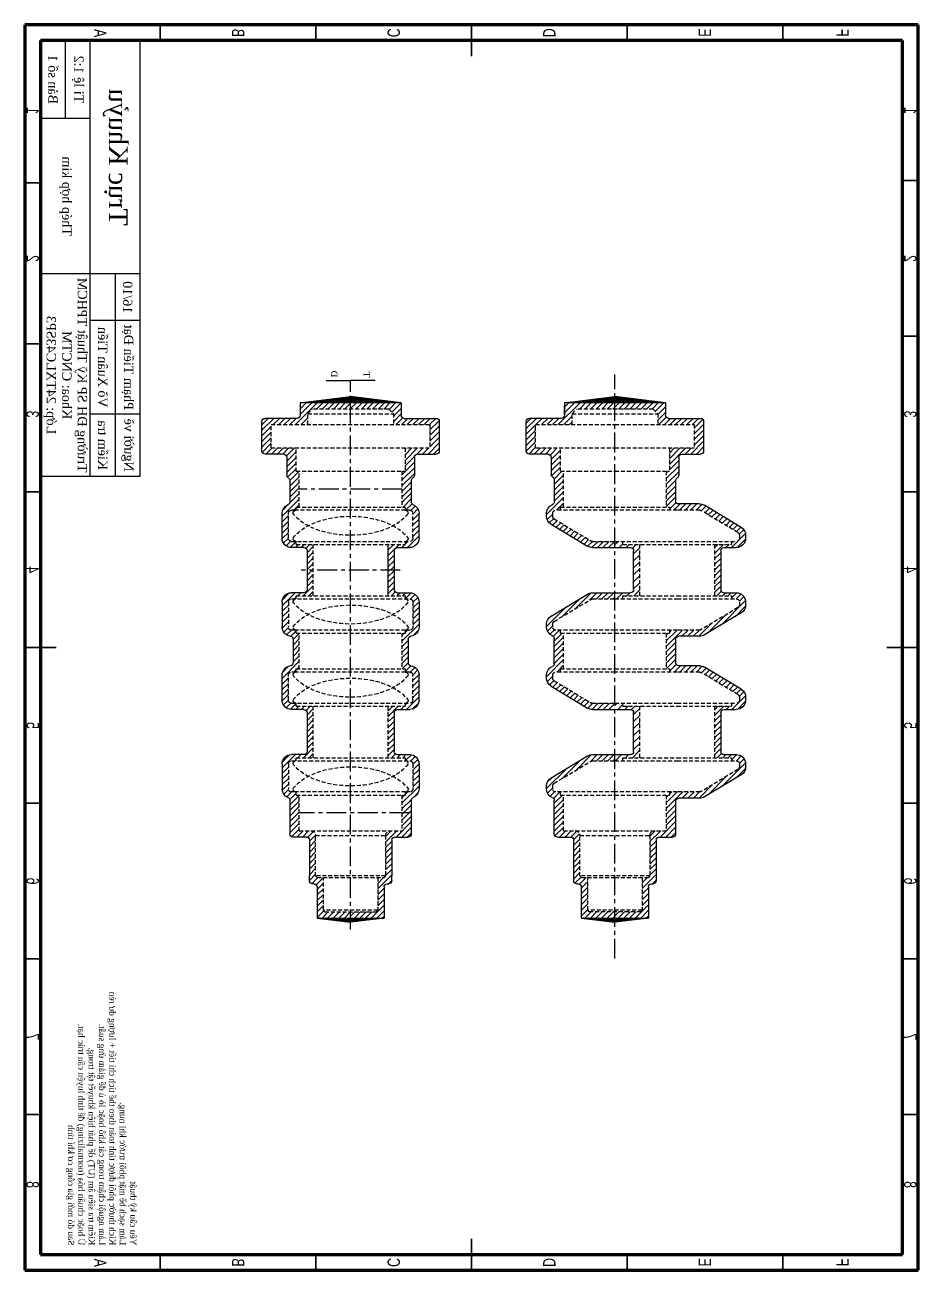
# Model space of a CAD drawing. Header units: millimetres. Extents: x 0 to 287, y 923 to 1737.
# Drawn here: x 0 to 287, y 1336.8 to 1736.8 of the extents above; entities that cross this region are included whole.
import ezdxf

# ---------------------------------------------------------------- set-up
doc = ezdxf.new("R2010")
doc.units = ezdxf.units.MM
doc.linetypes.add('CENTER', pattern=[10.16, 6.35, -1.27, 1.27, -1.27])
doc.linetypes.add('HIDDEN', pattern=[1.905, 1.27, -0.635])
for name, color, linetype, lineweight in [('FORMAT', 7, 'Continuous', 30), ('Net khuat', 6, 'HIDDEN', 25), ('Net lien', 5, 'Continuous', 25), ('Net tam', 10, 'CENTER', 25)]:
    doc.layers.add(name, color=color, linetype=linetype, lineweight=lineweight)
doc.layers.add('Net ky hieu', color=2, linetype='Continuous')
doc.styles.add('SLDTEXTSTYLE0', font='TXT', dxfattribs={"width": 0.75})
doc.styles.add('TCVN', font='times.ttf', dxfattribs={"height": 1})
doc.dimstyles.new('TCVN', dxfattribs={"dimtxt": 1, "dimasz": 0.8, "dimexe": 1, "dimexo": 1, "dimgap": 0.5, "dimtad": 1, "dimtoh": 1, "dimlfac": 2, "dimzin": 1, "dimdsep": 46, "dimtxsty": 'TCVN', "dimcen": 2.5, "dimclrd": 190, "dimclre": 190, "dimclrt": 140, "dimazin": 0, "dimtfac": 1, "dimtmove": 0, "dimatfit": 3, "dimfxl": 1, "dimtolj": 1, "dimtzin": 1, "dimlwd": 25, "dimlwe": 25, "dimarcsym": 0})
pattern_1 = [(135, (-1638.2005, 409.8527), (-0.8980256, -0.8980256), [])]
pattern_2 = [(135, (1638.20055, 409.85273), (-0.224506403, -0.224506403), []), (225, (1638.20055, 409.85273), (0.224506403, -0.224506403), [])]

msp = doc.modelspace()

# ---------------------------------------------------------------- hatches: boundary and pattern name
at = {"layer": 'Net lien', "extrusion": (0, 0, -1)}
h = msp.add_hatch(dxfattribs=at)
h.set_pattern_fill('ANSI37', color=3, scale=0.1)
h.set_pattern_definition(pattern_2)
h.paths.add_polyline_path([(-120.94, 1615.4), (-104.69, 1615.4), (-104.69, 1617.39)])
h.paths.add_polyline_path([(-104.69, 1617.39), (-104.69, 1615.4), (-88.44, 1615.4)])
h.paths.add_polyline_path([(-104.69, 1449.9), (-104.69, 1448.58), (-93.94, 1449.9)])
h.paths.add_polyline_path([(-115.44, 1449.9), (-104.69, 1448.58), (-104.69, 1449.9)])
h = msp.add_hatch(dxfattribs=at)
h.set_pattern_fill('ANSI37', color=3, scale=0.1)
h.set_pattern_definition(pattern_2)
h.paths.add_polyline_path([(-205.88, 1615.4), (-189.63, 1615.4), (-189.63, 1617.39)])
h.paths.add_polyline_path([(-189.63, 1617.39), (-189.63, 1615.4), (-173.38, 1615.4)])
h.paths.add_polyline_path([(-200.38, 1449.9), (-189.63, 1448.58), (-189.63, 1449.9)])
h.paths.add_polyline_path([(-189.63, 1449.9), (-189.63, 1448.58), (-178.88, 1449.9)])
h = msp.add_hatch(dxfattribs=at)
h.set_pattern_fill('ANSI31', color=3, scale=0.4)
h.set_pattern_definition(pattern_1)
h.paths.add_polyline_path([(-92.69, 1569.9), (-92.69, 1561.65), (-90.69, 1561.65), (-90.69, 1567.9, -0.414214), (-89.69, 1568.9), (-85.69, 1568.9, 0.414214), (-82.69, 1571.9), (-82.69, 1579.9, 0.305615), (-84.57, 1582.68, -0.305615), (-85.19, 1583.6), (-85.19, 1590.4, -0.267949), (-84.69, 1591.26, 0.267949), (-84.19, 1592.13), (-84.19, 1597.9, -0.414214), (-83.19, 1598.9), (-77.19, 1598.9, 0.414214), (-76.19, 1599.9), (-76.19, 1609.4, 0.414214), (-77.19, 1610.4), (-87.44, 1610.4, -0.414214), (-88.44, 1611.4), (-88.44, 1615.4), (-104.69, 1615.4), (-104.69, 1613.4), (-92.44, 1613.4), (-90.94, 1611.9), (-90.94, 1608.4), (-79.19, 1608.4), (-79.19, 1600.9), (-87.19, 1600.9), (-87.19, 1593.4), (-88.19, 1593.4), (-88.19, 1581.9), (-87.19, 1581.9), (-87.19, 1580.9), (-87.12, 1580.9), (-85.69, 1580.9, -0.414214), (-84.69, 1579.9), (-84.69, 1571.9, -0.414214), (-85.69, 1570.9), (-87.19, 1570.9), (-87.19, 1569.9)])
h = msp.add_hatch(dxfattribs=at)
h.set_pattern_fill('ANSI31', color=3, scale=0.4)
h.set_pattern_definition(pattern_1)
h.paths.add_polyline_path([(-120.94, 1615.4), (-120.94, 1611.4, -0.414214), (-121.94, 1610.4), (-132.19, 1610.4, 0.414214), (-133.19, 1609.4), (-133.19, 1599.9, 0.414214), (-132.19, 1598.9), (-126.19, 1598.9, -0.414214), (-125.19, 1597.9), (-125.19, 1592.13, 0.267949), (-124.69, 1591.26, -0.267949), (-124.19, 1590.4), (-124.19, 1583.6, -0.305615), (-124.82, 1582.68, 0.305615), (-126.69, 1579.9), (-126.69, 1571.9, 0.414214), (-123.69, 1568.9), (-119.69, 1568.9, -0.414214), (-118.69, 1567.9), (-118.69, 1561.65), (-116.69, 1561.65), (-116.69, 1569.9), (-122.19, 1569.9), (-122.19, 1570.9), (-123.69, 1570.9, -0.414214), (-124.69, 1571.9), (-124.69, 1579.9, -0.414214), (-123.69, 1580.9), (-122.27, 1580.9), (-122.19, 1580.9), (-122.19, 1581.9), (-121.19, 1581.9), (-121.19, 1593.4), (-122.19, 1593.4), (-122.19, 1600.9), (-130.19, 1600.9), (-130.19, 1608.4), (-118.44, 1608.4), (-118.44, 1611.9), (-116.94, 1613.4), (-104.69, 1613.4), (-104.69, 1615.4)])
h = msp.add_hatch(dxfattribs=at)
h.set_pattern_fill('ANSI31', color=3, scale=0.4)
h.set_pattern_definition(pattern_1)
h.paths.add_polyline_path([(-172.13, 1600.9), (-172.13, 1593.4), (-173.13, 1593.4), (-173.13, 1581.9), (-172.13, 1581.9), (-172.13, 1580.9), (-170.63, 1580.9, -0.414214), (-169.63, 1579.9), (-169.63, 1578.96, -0.263447), (-170.12, 1578.11), (-181.89, 1571.04, -0.135933), (-182.41, 1570.9), (-189.63, 1570.9), (-189.63, 1568.9), (-182.41, 1568.9, 0.135933), (-180.86, 1569.32), (-169.09, 1576.39, 0.263447), (-167.63, 1578.96), (-167.63, 1579.9, 0.305615), (-169.51, 1582.68, -0.305615), (-170.13, 1583.6), (-170.13, 1590.66, -0.267949), (-169.63, 1591.53, 0.267949), (-169.13, 1592.4), (-169.13, 1597.9, -0.414214), (-168.13, 1598.9), (-162.13, 1598.9, 0.414214), (-161.13, 1599.9), (-161.13, 1609.4, 0.414214), (-162.13, 1610.4), (-172.38, 1610.4, -0.414214), (-173.38, 1611.4), (-173.38, 1615.4), (-189.63, 1615.4), (-189.63, 1613.4), (-177.38, 1613.4), (-175.88, 1611.9), (-175.88, 1608.4), (-164.13, 1608.4), (-164.13, 1600.9)])
h.paths.add_polyline_path([(-215.13, 1600.9), (-215.13, 1608.4), (-203.38, 1608.4), (-203.38, 1611.9), (-201.88, 1613.4), (-189.63, 1613.4), (-189.63, 1615.4), (-205.88, 1615.4), (-205.88, 1611.4, -0.414214), (-206.88, 1610.4), (-217.13, 1610.4, 0.414214), (-218.13, 1609.4), (-218.13, 1599.9, 0.414214), (-217.13, 1598.9), (-211.13, 1598.9, -0.414214), (-210.13, 1597.9), (-210.13, 1592.13, 0.267949), (-209.63, 1591.26, -0.267949), (-209.13, 1590.4), (-209.13, 1583.9, -0.414214), (-210.13, 1582.9), (-216.85, 1582.9, 0.135933), (-218.4, 1582.47), (-230.17, 1575.4, 0.263447), (-231.63, 1572.83), (-231.63, 1571.9, 0.414214), (-228.63, 1568.9), (-224.63, 1568.9, -0.414214), (-223.63, 1567.9), (-223.63, 1555.4, -0.414214), (-224.63, 1554.4), (-228.63, 1554.4, 0.414214), (-231.63, 1551.4), (-231.63, 1550.46, 0.263447), (-230.17, 1547.89), (-218.4, 1540.82, 0.135933), (-216.85, 1540.4), (-210.13, 1540.4, -0.414214), (-209.13, 1539.4), (-209.13, 1531.9, -0.414214), (-210.13, 1530.9), (-216.85, 1530.9, 0.135933), (-218.4, 1530.47), (-230.17, 1523.4, 0.263447), (-231.63, 1520.83), (-231.63, 1519.9, 0.414214), (-228.63, 1516.9), (-224.63, 1516.9, -0.414214), (-223.63, 1515.9), (-223.63, 1503.4, -0.414214), (-224.63, 1502.4), (-228.63, 1502.4, 0.414214), (-231.63, 1499.4), (-231.63, 1498.46, 0.263447), (-230.17, 1495.89), (-218.4, 1488.82, 0.135933), (-216.85, 1488.4), (-210.13, 1488.4, -0.414214), (-209.13, 1487.4), (-209.13, 1476.9, 0.414214), (-208.13, 1475.9), (-203.88, 1475.9, -0.414214), (-202.88, 1474.9), (-202.88, 1461.9, 0.414214), (-201.88, 1460.9), (-201.38, 1460.9, -0.414214), (-200.38, 1459.9), (-200.38, 1449.9), (-189.63, 1449.9), (-189.63, 1451.9), (-197.88, 1451.9), (-198.38, 1452.4), (-198.38, 1462.9), (-200.38, 1462.9), (-200.88, 1463.4), (-200.88, 1476.4, 0.414214), (-202.38, 1477.9), (-206.13, 1477.9), (-206.13, 1489.4), (-207.13, 1489.4), (-207.13, 1490.4), (-209.63, 1490.4), (-216.85, 1490.4, -0.135933), (-217.37, 1490.54), (-229.14, 1497.61, -0.263447), (-229.63, 1498.46), (-229.63, 1499.4, -0.414214), (-228.63, 1500.4), (-227.13, 1500.4), (-227.13, 1501.4), (-221.63, 1501.4), (-221.63, 1517.9), (-227.13, 1517.9), (-227.13, 1518.9), (-228.63, 1518.9, -0.414214), (-229.63, 1519.9), (-229.63, 1520.83, -0.263447), (-229.14, 1521.69), (-217.37, 1528.75, -0.135933), (-216.85, 1528.9), (-209.63, 1528.9), (-207.13, 1528.9), (-207.13, 1529.9), (-206.13, 1529.9), (-206.13, 1541.4), (-207.13, 1541.4), (-207.13, 1542.4), (-209.63, 1542.4), (-216.85, 1542.4, -0.135933), (-217.37, 1542.54), (-229.14, 1549.61, -0.263447), (-229.63, 1550.46), (-229.63, 1551.4, -0.414214), (-228.63, 1552.4), (-227.13, 1552.4), (-227.13, 1553.4), (-221.63, 1553.4), (-221.63, 1569.9), (-227.13, 1569.9), (-227.13, 1570.9), (-228.63, 1570.9, -0.414214), (-229.63, 1571.9), (-229.63, 1572.83, -0.263447), (-229.14, 1573.69), (-217.37, 1580.75, -0.135933), (-216.85, 1580.9), (-209.63, 1580.9), (-207.13, 1580.9), (-207.13, 1581.9), (-206.13, 1581.9), (-206.13, 1593.4), (-207.13, 1593.4), (-207.13, 1600.9)])
h.paths.add_polyline_path([(-172.13, 1542.4), (-172.13, 1541.4), (-173.13, 1541.4), (-173.13, 1529.9), (-172.13, 1529.9), (-172.13, 1528.9), (-170.63, 1528.9, -0.414214), (-169.63, 1527.9), (-169.63, 1526.96, -0.263447), (-170.12, 1526.11), (-181.89, 1519.04, -0.135933), (-182.41, 1518.9), (-189.63, 1518.9), (-189.63, 1516.9), (-182.41, 1516.9, 0.135933), (-180.86, 1517.32), (-169.09, 1524.39, 0.263447), (-167.63, 1526.96), (-167.63, 1527.9, 0.305615), (-169.51, 1530.68, -0.305615), (-170.13, 1531.6), (-170.13, 1539.69, -0.305615), (-169.51, 1540.62, 0.305615), (-167.63, 1543.4), (-167.63, 1544.33, 0.263447), (-169.09, 1546.9), (-180.86, 1553.97, 0.135933), (-182.41, 1554.4), (-189.63, 1554.4), (-189.63, 1552.4), (-182.41, 1552.4, -0.135933), (-181.89, 1552.25), (-170.12, 1545.19, -0.263447), (-169.63, 1544.33), (-169.63, 1543.4, -0.414214), (-170.63, 1542.4)])
h.paths.add_polyline_path([(-169.09, 1494.9), (-180.86, 1501.97, 0.135933), (-182.41, 1502.4), (-189.63, 1502.4), (-189.63, 1500.4), (-182.41, 1500.4, -0.135933), (-181.89, 1500.25), (-170.12, 1493.19, -0.263447), (-169.63, 1492.33), (-169.63, 1491.4, -0.414214), (-170.63, 1490.4), (-172.13, 1490.4), (-172.13, 1489.4), (-173.13, 1489.4), (-173.13, 1477.9), (-176.88, 1477.9, 0.414214), (-178.38, 1476.4), (-178.38, 1463.4), (-178.88, 1462.9), (-180.88, 1462.9), (-180.88, 1452.4), (-181.38, 1451.9), (-189.63, 1451.9), (-189.63, 1449.9), (-178.88, 1449.9), (-178.88, 1459.9, -0.414214), (-177.88, 1460.9), (-177.38, 1460.9, 0.414214), (-176.38, 1461.9), (-176.38, 1474.9, -0.414214), (-175.38, 1475.9), (-171.13, 1475.9, 0.414214), (-170.13, 1476.9), (-170.13, 1487.69, -0.305615), (-169.51, 1488.62, 0.305615), (-167.63, 1491.4), (-167.63, 1492.33, 0.263447)])
h = msp.add_hatch(dxfattribs=at)
h.set_pattern_fill('ANSI31', color=3, scale=0.5)
h.set_pattern_definition([(135, (-1724.9451, -136.7348), (-1.122532, -1.122532), [])])
h.paths.add_polyline_path([(-194.63, 1554.4, -0.414214), (-195.63, 1555.4), (-195.63, 1567.9, -0.414214), (-194.63, 1568.9), (-189.63, 1568.9), (-189.63, 1570.9), (-192.13, 1570.9), (-192.13, 1569.9), (-197.63, 1569.9), (-197.63, 1553.4), (-192.13, 1553.4), (-192.13, 1552.4), (-189.63, 1552.4), (-189.63, 1554.4)])
h = msp.add_hatch(dxfattribs=at)
h.set_pattern_fill('ANSI31', color=3, scale=0.4)
h.set_pattern_definition(pattern_1)
h.paths.add_polyline_path([(-104.69, 1451.9), (-104.69, 1449.9), (-93.94, 1449.9), (-93.94, 1459.9, -0.414214), (-92.94, 1460.9), (-92.44, 1460.9, 0.414214), (-91.44, 1461.9), (-91.44, 1463.4), (-91.44, 1474.9, -0.414214), (-90.44, 1475.9), (-86.19, 1475.9, 0.414214), (-85.19, 1476.9), (-85.19, 1487.69, -0.305615), (-84.57, 1488.61, 0.305615), (-82.69, 1491.4), (-82.69, 1499.4, 0.414214), (-85.69, 1502.4), (-89.69, 1502.4, -0.414214), (-90.69, 1503.4), (-90.69, 1515.9, -0.414214), (-89.69, 1516.9), (-85.69, 1516.9, 0.414214), (-82.69, 1519.9), (-82.69, 1527.9, 0.377964), (-85.32, 1530.87, -0.377964), (-86.19, 1531.86), (-86.19, 1539.43, -0.377964), (-85.32, 1540.42, 0.377964), (-82.69, 1543.4), (-82.69, 1551.4, 0.414214), (-85.69, 1554.4), (-89.69, 1554.4, -0.414214), (-90.69, 1555.4), (-90.69, 1561.65), (-92.69, 1561.65), (-92.69, 1553.4), (-87.19, 1553.4), (-87.19, 1552.4), (-85.69, 1552.4, -0.414214), (-84.69, 1551.4), (-84.69, 1543.4, -0.414214), (-85.69, 1542.4), (-87.12, 1542.4), (-87.19, 1542.4), (-87.19, 1541.4), (-88.19, 1541.4), (-88.19, 1529.9), (-87.19, 1529.9), (-87.19, 1528.9), (-87.12, 1528.9), (-85.69, 1528.9, -0.414214), (-84.69, 1527.9), (-84.69, 1519.9, -0.414214), (-85.69, 1518.9), (-87.19, 1518.9), (-87.19, 1517.9), (-92.69, 1517.9), (-92.69, 1501.4), (-87.19, 1501.4), (-87.19, 1500.4), (-85.69, 1500.4, -0.414214), (-84.69, 1499.4), (-84.69, 1491.4, -0.414214), (-85.69, 1490.4), (-87.12, 1490.4), (-87.19, 1490.4), (-87.19, 1489.4), (-88.19, 1489.4), (-88.19, 1477.9), (-91.94, 1477.9, 0.414214), (-93.44, 1476.4), (-93.44, 1463.4), (-93.94, 1462.9), (-95.94, 1462.9), (-95.94, 1452.4), (-96.44, 1451.9)])
h = msp.add_hatch(dxfattribs=at)
h.set_pattern_fill('ANSI31', color=3, scale=0.4)
h.set_pattern_definition([(135, (1638.2005, 409.8527), (-0.8980256, -0.8980256), [])])
h.paths.add_polyline_path([(-118.69, 1561.65), (-118.69, 1555.4, -0.414214), (-119.69, 1554.4), (-123.69, 1554.4, 0.414214), (-126.69, 1551.4), (-126.69, 1543.4, 0.377964), (-124.07, 1540.42, -0.377964), (-123.19, 1539.43), (-123.19, 1531.86, -0.377964), (-124.07, 1530.87, 0.377964), (-126.69, 1527.9), (-126.69, 1519.9, 0.414214), (-123.69, 1516.9), (-119.69, 1516.9, -0.414214), (-118.69, 1515.9), (-118.69, 1503.4, -0.414214), (-119.69, 1502.4), (-123.69, 1502.4, 0.414214), (-126.69, 1499.4), (-126.69, 1491.4, 0.305615), (-124.82, 1488.61, -0.305615), (-124.19, 1487.69), (-124.19, 1476.9, 0.414214), (-123.19, 1475.9), (-118.94, 1475.9, -0.414214), (-117.94, 1474.9), (-117.94, 1463.4), (-117.94, 1461.9, 0.414214), (-116.94, 1460.9), (-116.44, 1460.9, -0.414214), (-115.44, 1459.9), (-115.44, 1449.9), (-104.69, 1449.9), (-104.69, 1451.9), (-112.94, 1451.9), (-113.44, 1452.4), (-113.44, 1462.9), (-115.44, 1462.9), (-115.94, 1463.4), (-115.94, 1476.4, 0.414214), (-117.44, 1477.9), (-121.19, 1477.9), (-121.19, 1489.4), (-122.19, 1489.4), (-122.19, 1490.4), (-122.27, 1490.4), (-123.69, 1490.4, -0.414214), (-124.69, 1491.4), (-124.69, 1499.4, -0.414214), (-123.69, 1500.4), (-122.19, 1500.4), (-122.19, 1501.4), (-116.69, 1501.4), (-116.69, 1517.9), (-122.19, 1517.9), (-122.19, 1518.9), (-123.69, 1518.9, -0.414214), (-124.69, 1519.9), (-124.69, 1527.9, -0.414214), (-123.69, 1528.9), (-122.27, 1528.9), (-122.19, 1528.9), (-122.19, 1529.9), (-121.19, 1529.9), (-121.19, 1541.4), (-122.19, 1541.4), (-122.19, 1542.4), (-122.27, 1542.4), (-123.69, 1542.4, -0.414214), (-124.69, 1543.4), (-124.69, 1551.4, -0.414214), (-123.69, 1552.4), (-122.19, 1552.4), (-122.19, 1553.4), (-116.69, 1553.4), (-116.69, 1561.65)])
h = msp.add_hatch(dxfattribs=at)
h.set_pattern_fill('ANSI31', color=3, scale=0.5)
h.set_pattern_definition([(135, (1638.2005, 417.7854), (-1.122532, -1.122532), [])])
h.paths.add_polyline_path([(-189.63, 1500.4), (-189.63, 1502.4), (-194.63, 1502.4, -0.414214), (-195.63, 1503.4), (-195.63, 1515.9, -0.414214), (-194.63, 1516.9), (-189.63, 1516.9), (-189.63, 1518.9), (-192.13, 1518.9), (-192.13, 1517.9), (-197.63, 1517.9), (-197.63, 1501.4), (-192.13, 1501.4), (-192.13, 1500.4)])

# ---------------------------------------------------------------- linework, layer by layer
at = {"color": 7, "linetype": 'Continuous', "lineweight": 70, "extrusion": (0, 0, -1)}
for p, q in [((287.04, 1736.8), (0.04, 1736.8)), ((0.04, 1736.8), (0.04, 1336.8)), ((287.04, 1336.8), (287.04, 1736.8)), ((282.04, 1731.8), (5.04, 1731.8)), ((5.04, 1731.8), (5.04, 1341.8)), ((282.04, 1341.8), (282.04, 1731.8)), ((5.04, 1341.8), (282.04, 1341.8)), ((0.04, 1336.8), (287.04, 1336.8))]:
    msp.add_line(p, q, dxfattribs=at)
at = {"color": 7, "linetype": 'Continuous', "lineweight": 35, "extrusion": (0, 0, -1)}
for p, q in [((43.54, 1731.8), (43.54, 1736.8)), ((93.54, 1731.8), (93.54, 1736.8)), ((143.54, 1736.8), (143.54, 1726.8)), ((143.54, 1731.8), (143.54, 1736.8)), ((193.54, 1731.8), (193.54, 1736.8)), ((243.54, 1731.8), (243.54, 1736.8)), ((5.04, 1686.09), (0.04, 1686.09)), ((282.04, 1686.8), (287.04, 1686.8)), ((282.04, 1636.8), (287.04, 1636.8)), ((5.04, 1634.35), (0.04, 1634.35)), ((5.04, 1586.8), (0.04, 1586.8)), ((282.04, 1586.8), (287.04, 1586.8)), ((0.04, 1536.8), (10.04, 1536.8)), ((5.04, 1536.8), (0.04, 1536.8)), ((287.04, 1536.8), (277.04, 1536.8)), ((282.04, 1536.8), (287.04, 1536.8)), ((5.04, 1486.8), (0.04, 1486.8)), ((282.04, 1486.8), (287.04, 1486.8)), ((5.04, 1436.8), (0.04, 1436.8)), ((282.04, 1436.8), (287.04, 1436.8)), ((5.04, 1386.8), (0.04, 1386.8)), ((282.04, 1386.8), (287.04, 1386.8)), ((143.54, 1336.8), (143.54, 1346.8)), ((43.54, 1341.8), (43.54, 1336.8)), ((93.54, 1341.8), (93.54, 1336.8)), ((143.54, 1341.8), (143.54, 1336.8)), ((193.54, 1341.8), (193.54, 1336.8)), ((243.54, 1341.8), (243.54, 1336.8))]:
    msp.add_line(p, q, dxfattribs=at)
at = {"extrusion": (0, 0, -1)}
for p, q in [((88.44, 1615.4), (104.69, 1617.39)), ((120.94, 1615.4), (104.69, 1617.39)), ((173.38, 1615.4), (189.63, 1617.39)), ((205.88, 1615.4), (189.63, 1617.39)), ((93.94, 1449.9), (104.69, 1448.58)), ((115.44, 1449.9), (104.69, 1448.58)), ((178.88, 1449.9), (189.63, 1448.58)), ((200.38, 1449.9), (189.63, 1448.58))]:
    msp.add_line(p, q, dxfattribs=at)
at = {"layer": 'FORMAT', "extrusion": (0, 0, -1)}
for p, q in [((13.04, 1706.8), (13.04, 1731.8)), ((21.04, 1591.8), (21.04, 1731.8)), ((37.04, 1656.8), (37.04, 1731.8)), ((5.04, 1706.8), (21.04, 1706.8)), ((21.04, 1656.8), (5.04, 1656.8)), ((37.04, 1656.8), (21.04, 1656.8)), ((29.04, 1656.8), (29.04, 1591.8)), ((37.04, 1641.8), (21.04, 1641.8)), ((173.38, 1615.4), (173.38, 1611.4)), ((205.88, 1615.4), (173.38, 1615.4)), ((173.38, 1611.4), (173.38, 1614.4)), ((205.88, 1615.4), (205.88, 1611.4)), ((37.04, 1611.8), (21.04, 1611.8)), ((76.19, 1599.9), (76.19, 1609.4)), ((133.19, 1609.4), (133.19, 1599.9)), ((161.13, 1599.9), (161.13, 1609.4)), ((172.38, 1610.4), (162.13, 1610.4)), ((206.88, 1610.4), (217.13, 1610.4)), ((218.13, 1609.4), (218.13, 1599.9)), ((168.13, 1598.9), (162.13, 1598.9)), ((169.13, 1597.9), (169.13, 1592.4)), ((210.13, 1597.9), (210.13, 1592.13)), ((211.13, 1598.9), (217.13, 1598.9)), ((170.13, 1590.66), (170.13, 1583.6)), ((209.13, 1590.4), (209.13, 1583.9)), ((216.85, 1582.9), (210.13, 1582.9)), ((230.17, 1575.4), (218.4, 1582.47)), ((167.63, 1578.96), (167.63, 1579.9)), ((169.09, 1576.39), (180.86, 1569.32)), ((231.63, 1572.83), (231.63, 1571.9)), ((182.41, 1568.9), (189.63, 1568.9)), ((189.63, 1568.9), (194.63, 1568.9)), ((224.63, 1568.9), (228.63, 1568.9)), ((195.63, 1555.4), (195.63, 1567.9)), ((223.63, 1567.9), (223.63, 1555.4)), ((169.09, 1546.9), (180.86, 1553.97)), ((182.41, 1554.4), (189.63, 1554.4)), ((189.63, 1554.4), (194.63, 1554.4)), ((224.63, 1554.4), (228.63, 1554.4)), ((231.63, 1551.4), (231.63, 1550.46)), ((167.63, 1543.4), (167.63, 1544.33)), ((230.17, 1547.89), (218.4, 1540.82)), ((216.85, 1540.4), (210.13, 1540.4)), ((170.13, 1531.6), (170.13, 1539.69)), ((209.13, 1539.4), (209.13, 1531.9)), ((216.85, 1530.9), (210.13, 1530.9)), ((230.17, 1523.4), (218.4, 1530.47)), ((167.63, 1526.96), (167.63, 1527.9)), ((169.09, 1524.39), (180.86, 1517.32)), ((231.63, 1520.83), (231.63, 1519.9)), ((182.41, 1516.9), (189.63, 1516.9)), ((189.63, 1516.9), (194.63, 1516.9)), ((224.63, 1516.9), (228.63, 1516.9)), ((195.63, 1503.4), (195.63, 1515.9)), ((223.63, 1515.9), (223.63, 1503.4)), ((169.09, 1494.9), (180.86, 1501.97)), ((182.41, 1502.4), (189.63, 1502.4)), ((189.63, 1502.4), (194.63, 1502.4)), ((224.63, 1502.4), (228.63, 1502.4)), ((231.63, 1499.4), (231.63, 1498.46)), ((167.63, 1491.4), (167.63, 1492.33)), ((230.17, 1495.89), (218.4, 1488.82)), ((216.85, 1488.4), (210.13, 1488.4)), ((170.13, 1476.9), (170.13, 1487.69)), ((209.13, 1487.4), (209.13, 1476.9)), ((171.13, 1475.9), (175.38, 1475.9)), ((176.38, 1461.9), (176.38, 1474.9)), ((202.88, 1474.9), (202.88, 1461.9)), ((203.88, 1475.9), (208.13, 1475.9)), ((91.44, 1461.9), (91.44, 1463.4)), ((92.94, 1460.9), (92.44, 1460.9)), ((116.44, 1460.9), (116.94, 1460.9)), ((117.94, 1461.9), (117.94, 1463.4)), ((177.38, 1460.9), (177.88, 1460.9)), ((201.38, 1460.9), (201.88, 1460.9)), ((178.88, 1449.9), (178.88, 1459.9)), ((200.38, 1459.9), (200.38, 1449.9)), ((178.88, 1449.9), (189.63, 1449.9)), ((189.63, 1449.9), (200.38, 1449.9))]:
    msp.add_line(p, q, dxfattribs=at)
at = {"layer": 'FORMAT', "linetype": 'Continuous', "extrusion": (0, 0, -1)}
for p, q in [((120.94, 1615.4), (88.44, 1615.4)), ((88.44, 1615.4), (88.44, 1611.4)), ((120.94, 1615.4), (120.94, 1611.4)), ((87.44, 1610.4), (77.19, 1610.4)), ((121.94, 1610.4), (132.19, 1610.4)), ((83.19, 1598.9), (77.19, 1598.9)), ((84.19, 1597.9), (84.19, 1592.13)), ((125.19, 1597.9), (125.19, 1592.13)), ((126.19, 1598.9), (132.19, 1598.9)), ((85.19, 1590.4), (85.19, 1583.6)), ((124.19, 1590.4), (124.19, 1583.6)), ((82.69, 1571.9), (82.69, 1579.9)), ((126.69, 1571.9), (126.69, 1579.9)), ((89.69, 1568.9), (85.69, 1568.9)), ((119.69, 1568.9), (123.69, 1568.9)), ((90.69, 1567.9), (90.69, 1555.4)), ((118.69, 1567.9), (118.69, 1555.4)), ((89.69, 1554.4), (85.69, 1554.4)), ((119.69, 1554.4), (123.69, 1554.4)), ((82.69, 1551.4), (82.69, 1543.4)), ((126.69, 1551.4), (126.69, 1543.4)), ((86.19, 1539.43), (86.19, 1531.86)), ((123.19, 1539.43), (123.19, 1531.86)), ((82.69, 1519.9), (82.69, 1527.9)), ((126.69, 1519.9), (126.69, 1527.9)), ((89.69, 1516.9), (85.69, 1516.9)), ((119.69, 1516.9), (123.69, 1516.9)), ((90.69, 1515.9), (90.69, 1503.4)), ((118.69, 1515.9), (118.69, 1503.4)), ((89.69, 1502.4), (85.69, 1502.4)), ((119.69, 1502.4), (123.69, 1502.4)), ((82.69, 1499.4), (82.69, 1491.4)), ((126.69, 1499.4), (126.69, 1491.4)), ((85.19, 1487.69), (85.19, 1476.9)), ((124.19, 1487.69), (124.19, 1476.9)), ((90.44, 1475.9), (86.19, 1475.9)), ((91.44, 1474.9), (91.44, 1463.4)), ((117.94, 1474.9), (117.94, 1463.4)), ((118.94, 1475.9), (123.19, 1475.9)), ((93.94, 1459.9), (93.94, 1449.9)), ((115.44, 1459.9), (115.44, 1449.9)), ((93.94, 1449.9), (115.44, 1449.9))]:
    msp.add_line(p, q, dxfattribs=at)
at = {"layer": 'FORMAT', "extrusion": (0, 0, -1)}
msp.add_lwpolyline([(-5.04, 1591.8), (-37.04, 1591.8), (-37.04, 1656.8)], dxfattribs=at)
for centre, radius, start, end in [((-77.19, 1609.4), 1, 360, 90), ((-132.19, 1609.4), 1, 90, 180), ((-162.13, 1609.4), 1, 0, 90), ((-172.38, 1611.4), 1, 180, 270), ((-206.88, 1611.4), 1, 270, 0), ((-217.13, 1609.4), 1, 90, 180), ((-77.19, 1599.9), 1, 270, 360), ((-83.19, 1597.9), 1, 90, 180), ((-126.19, 1597.9), 1, 0, 90), ((-132.19, 1599.9), 1, 180, 270), ((-162.13, 1599.9), 1, 270, 0), ((-168.13, 1597.9), 1, 90, 180), ((-211.13, 1597.9), 1, 0, 90), ((-217.13, 1599.9), 1, 180, 270), ((-85.19, 1592.13), 1, 300, 0), ((-124.19, 1592.13), 1, 180, 240), ((-170.13, 1592.4), 1, 300, 0), ((-209.13, 1592.13), 1, 180, 240), ((-84.19, 1590.4), 1, 120, 180), ((-125.19, 1590.4), 1, 0, 60), ((-169.13, 1590.66), 1, 120, 180), ((-210.13, 1590.4), 1, 0, 60), ((-170.63, 1579.9), 3, 0, 67.9757), ((-169.13, 1583.6), 1, 180, 247.9757), ((-210.13, 1583.9), 1, 270, 0), ((-216.85, 1579.9), 3, 90, 120.9638), ((-170.63, 1578.96), 3, 300.9638, 359.6738), ((-228.63, 1572.83), 3, 120.9638, 179.6738), ((-89.69, 1567.9), 1, 90, 180), ((-119.69, 1567.9), 1, 0, 90), ((-182.41, 1571.9), 3, 270, 300.9638), ((-194.63, 1567.9), 1, 90, 180), ((-224.63, 1567.9), 1, 0, 90), ((-228.63, 1571.9), 3, 180, 270), ((-89.69, 1555.4), 1, 180, 270), ((-119.69, 1555.4), 1, 270, 0), ((-182.41, 1551.4), 3, 59.0362, 90), ((-194.63, 1555.4), 1, 180, 270), ((-224.63, 1555.4), 1, 270, 0), ((-228.63, 1551.4), 3, 90, 180), ((-228.63, 1550.46), 3, 180.311, 239.0362), ((-170.63, 1544.33), 3, 0.311, 59.0362), ((-85.19, 1539.43), 1, 97.1808, 180), ((-124.19, 1539.43), 1, 0, 82.8192), ((-170.63, 1543.4), 3, 292.0243, 0), ((-169.13, 1539.69), 1, 112.0243, 180), ((-210.13, 1539.4), 1, 0, 90), ((-216.85, 1543.4), 3, 239.0362, 270), ((-85.19, 1531.86), 1, 180, 262.8192), ((-124.19, 1531.86), 1, 277.1808, 0), ((-170.63, 1527.9), 3, 0, 67.9757), ((-169.13, 1531.6), 1, 180, 247.9757), ((-210.13, 1531.9), 1, 270, 0), ((-216.85, 1527.9), 3, 90, 120.9638), ((-170.63, 1526.96), 3, 300.9638, 359.6738), ((-228.63, 1520.83), 3, 120.9638, 179.6738), ((-182.41, 1519.9), 3, 270, 300.9638), ((-194.63, 1515.9), 1, 90, 180), ((-224.63, 1515.9), 1, 0, 90), ((-228.63, 1519.9), 3, 180, 270), ((-182.41, 1499.4), 3, 59.0362, 90), ((-194.63, 1503.4), 1, 180, 270), ((-224.63, 1503.4), 1, 270, 0), ((-228.63, 1499.4), 3, 90, 180), ((-228.63, 1498.46), 3, 180.311, 239.0362), ((-170.63, 1492.33), 3, 0.311, 59.0362), ((-84.19, 1487.69), 1, 112.0243, 180), ((-125.19, 1487.69), 1, 0, 67.9757), ((-170.63, 1491.4), 3, 292.0243, 0), ((-169.13, 1487.69), 1, 112.0243, 180), ((-210.13, 1487.4), 1, 0, 90), ((-216.85, 1491.4), 3, 239.0362, 270), ((-171.13, 1476.9), 1, 270, 0), ((-208.13, 1476.9), 1, 180, 270), ((-175.38, 1474.9), 1, 90, 180), ((-203.88, 1474.9), 1, 0, 90), ((-92.44, 1461.9), 1, 270, 360), ((-92.94, 1459.9), 1, 90, 180), ((-116.44, 1459.9), 1, 0, 90), ((-116.94, 1461.9), 1, 180, 270), ((-177.38, 1461.9), 1, 270, 0), ((-177.88, 1459.9), 1, 90, 180), ((-201.38, 1459.9), 1, 0, 90), ((-201.88, 1461.9), 1, 180, 270)]:
    msp.add_arc(centre, radius, start, end, dxfattribs=at)
at = {"layer": 'FORMAT', "linetype": 'Continuous', "extrusion": (0, 0, -1)}
for centre, radius, start, end in [((-87.44, 1611.4), 1, 180, 270), ((-121.94, 1611.4), 1, 270, 0), ((-85.69, 1579.9), 3, 0, 67.9757), ((-84.19, 1583.6), 1, 180, 247.9757), ((-125.19, 1583.6), 1, 292.0243, 0), ((-123.69, 1579.9), 3, 112.0243, 180), ((-85.69, 1571.9), 3, 270, 0), ((-123.69, 1571.9), 3, 180, 270), ((-85.69, 1551.4), 3, 0, 90), ((-123.69, 1551.4), 3, 90, 180), ((-85.69, 1543.4), 3, 277.1808, 0), ((-123.69, 1543.4), 3, 180, 262.8192), ((-85.69, 1527.9), 3, 0, 82.8192), ((-123.69, 1527.9), 3, 97.1808, 180), ((-85.69, 1519.9), 3, 270, 0), ((-89.69, 1515.9), 1, 90, 180), ((-119.69, 1515.9), 1, 0, 90), ((-123.69, 1519.9), 3, 180, 270), ((-85.69, 1499.4), 3, 0, 90), ((-89.69, 1503.4), 1, 180, 270), ((-119.69, 1503.4), 1, 270, 0), ((-123.69, 1499.4), 3, 90, 180), ((-85.69, 1491.4), 3, 292.0243, 0), ((-123.69, 1491.4), 3, 180, 247.9757), ((-86.19, 1476.9), 1, 270, 0), ((-123.19, 1476.9), 1, 180, 270), ((-90.44, 1474.9), 1, 90, 180), ((-118.94, 1474.9), 1, 0, 90)]:
    msp.add_arc(centre, radius, start, end, dxfattribs=at)
at = {"layer": 'Net khuat', "extrusion": (0, 0, -1)}
for p, q in [((90.94, 1611.9), (92.44, 1613.4)), ((116.94, 1613.4), (92.44, 1613.4)), ((116.94, 1613.4), (118.44, 1611.9)), ((175.88, 1611.9), (177.38, 1613.4)), ((201.88, 1613.4), (177.38, 1613.4)), ((201.88, 1613.4), (203.38, 1611.9)), ((79.19, 1600.9), (79.19, 1608.4)), ((79.19, 1608.4), (130.19, 1608.4)), ((90.94, 1608.4), (90.94, 1611.9)), ((90.94, 1611.9), (118.44, 1611.9)), ((118.44, 1611.9), (118.44, 1608.4)), ((130.19, 1608.4), (130.19, 1600.9)), ((164.13, 1600.9), (164.13, 1608.4)), ((164.13, 1608.4), (189.63, 1608.4)), ((175.88, 1608.4), (175.88, 1611.9)), ((175.88, 1611.9), (203.38, 1611.9)), ((189.63, 1608.4), (215.13, 1608.4)), ((203.38, 1611.9), (203.38, 1608.4)), ((215.13, 1608.4), (215.13, 1600.9)), ((79.19, 1600.9), (130.19, 1600.9)), ((87.19, 1593.4), (87.19, 1600.9)), ((122.19, 1600.9), (122.19, 1593.4)), ((164.13, 1600.9), (189.63, 1600.9)), ((172.13, 1593.4), (172.13, 1600.9)), ((189.63, 1600.9), (215.13, 1600.9)), ((207.13, 1600.9), (207.13, 1593.4)), ((87.19, 1593.4), (122.19, 1593.4)), ((88.19, 1581.9), (88.19, 1593.4)), ((121.19, 1593.4), (121.19, 1581.9)), ((172.13, 1593.4), (189.63, 1593.4)), ((173.13, 1581.9), (173.13, 1593.4)), ((189.63, 1593.4), (207.13, 1593.4)), ((206.13, 1593.4), (206.13, 1581.9)), ((122.27, 1580.9), (87.12, 1580.9)), ((87.19, 1580.9), (87.19, 1581.9)), ((87.19, 1581.9), (122.19, 1581.9)), ((122.19, 1581.9), (122.19, 1580.9)), ((189.63, 1580.9), (170.63, 1580.9)), ((172.13, 1580.9), (172.13, 1581.9)), ((172.13, 1581.9), (189.63, 1581.9)), ((189.63, 1581.9), (207.13, 1581.9)), ((209.63, 1580.9), (189.63, 1580.9)), ((207.13, 1581.9), (207.13, 1580.9)), ((216.85, 1580.9), (209.63, 1580.9)), ((229.14, 1573.69), (217.37, 1580.75)), ((84.69, 1571.9), (84.69, 1579.9)), ((124.69, 1571.9), (124.69, 1579.9)), ((169.63, 1578.96), (169.63, 1579.9)), ((170.12, 1578.11), (181.89, 1571.04)), ((229.63, 1572.83), (229.63, 1571.9)), ((85.69, 1570.9), (123.69, 1570.9)), ((87.19, 1569.9), (87.19, 1570.9)), ((87.19, 1569.9), (122.19, 1569.9)), ((92.69, 1553.4), (92.69, 1569.9)), ((182.41, 1570.9), (189.63, 1570.9)), ((189.63, 1570.9), (209.63, 1570.9)), ((192.13, 1569.9), (192.13, 1570.9)), ((192.13, 1569.9), (209.63, 1569.9)), ((197.63, 1553.4), (197.63, 1569.9)), ((209.63, 1570.9), (228.63, 1570.9)), ((209.63, 1569.9), (227.13, 1569.9)), ((221.63, 1569.9), (221.63, 1553.4)), ((227.13, 1570.9), (227.13, 1569.9)), ((85.69, 1552.4), (123.69, 1552.4)), ((87.19, 1552.4), (87.19, 1553.4)), ((87.19, 1553.4), (122.19, 1553.4)), ((122.19, 1553.4), (122.19, 1552.4)), ((170.12, 1545.19), (181.89, 1552.25)), ((182.41, 1552.4), (189.63, 1552.4)), ((189.63, 1552.4), (209.63, 1552.4)), ((192.13, 1552.4), (192.13, 1553.4)), ((192.13, 1553.4), (209.63, 1553.4)), ((209.63, 1553.4), (227.13, 1553.4)), ((209.63, 1552.4), (228.63, 1552.4)), ((227.13, 1553.4), (227.13, 1552.4)), ((84.69, 1551.4), (84.69, 1543.4)), ((124.69, 1551.4), (124.69, 1543.4)), ((229.14, 1549.61), (217.37, 1542.54)), ((229.63, 1551.4), (229.63, 1550.46)), ((169.63, 1543.4), (169.63, 1544.33)), ((87.12, 1542.4), (85.69, 1542.4)), ((122.27, 1542.4), (87.12, 1542.4)), ((87.19, 1541.4), (87.19, 1542.4)), ((87.19, 1541.4), (122.19, 1541.4)), ((88.19, 1529.9), (88.19, 1541.4)), ((121.19, 1541.4), (121.19, 1529.9)), ((122.19, 1542.4), (122.19, 1541.4)), ((123.69, 1542.4), (122.27, 1542.4)), ((189.63, 1542.4), (170.63, 1542.4)), ((172.13, 1541.4), (172.13, 1542.4)), ((172.13, 1541.4), (189.63, 1541.4)), ((173.13, 1529.9), (173.13, 1541.4)), ((209.63, 1542.4), (189.63, 1542.4)), ((189.63, 1541.4), (207.13, 1541.4)), ((206.13, 1541.4), (206.13, 1529.9)), ((207.13, 1542.4), (207.13, 1541.4)), ((216.85, 1542.4), (209.63, 1542.4)), ((87.12, 1528.9), (85.69, 1528.9)), ((122.27, 1528.9), (87.12, 1528.9)), ((87.19, 1528.9), (87.19, 1529.9)), ((87.19, 1529.9), (122.19, 1529.9)), ((122.19, 1529.9), (122.19, 1528.9)), ((123.69, 1528.9), (122.27, 1528.9)), ((189.63, 1528.9), (170.63, 1528.9)), ((172.13, 1528.9), (172.13, 1529.9)), ((172.13, 1529.9), (189.63, 1529.9)), ((189.63, 1529.9), (207.13, 1529.9)), ((209.63, 1528.9), (189.63, 1528.9)), ((207.13, 1529.9), (207.13, 1528.9)), ((216.85, 1528.9), (209.63, 1528.9)), ((229.14, 1521.69), (217.37, 1528.75)), ((84.69, 1519.9), (84.69, 1527.9)), ((124.69, 1519.9), (124.69, 1527.9)), ((169.63, 1526.96), (169.63, 1527.9)), ((170.12, 1526.11), (181.89, 1519.04)), ((229.63, 1520.83), (229.63, 1519.9)), ((85.69, 1518.9), (123.69, 1518.9)), ((87.19, 1517.9), (87.19, 1518.9)), ((87.19, 1517.9), (122.19, 1517.9)), ((92.69, 1501.4), (92.69, 1517.9)), ((116.69, 1517.9), (116.69, 1501.4)), ((122.19, 1518.9), (122.19, 1517.9)), ((182.41, 1518.9), (189.63, 1518.9)), ((189.63, 1518.9), (209.63, 1518.9)), ((192.13, 1517.9), (192.13, 1518.9)), ((192.13, 1517.9), (209.63, 1517.9)), ((197.63, 1501.4), (197.63, 1517.9)), ((209.63, 1518.9), (228.63, 1518.9)), ((209.63, 1517.9), (227.13, 1517.9)), ((221.63, 1517.9), (221.63, 1501.4)), ((227.13, 1518.9), (227.13, 1517.9)), ((85.69, 1500.4), (123.69, 1500.4)), ((87.19, 1500.4), (87.19, 1501.4)), ((87.19, 1501.4), (122.19, 1501.4)), ((122.19, 1501.4), (122.19, 1500.4)), ((170.12, 1493.19), (181.89, 1500.25)), ((182.41, 1500.4), (189.63, 1500.4)), ((189.63, 1500.4), (209.63, 1500.4)), ((192.13, 1500.4), (192.13, 1501.4)), ((192.13, 1501.4), (209.63, 1501.4)), ((209.63, 1501.4), (227.13, 1501.4)), ((209.63, 1500.4), (228.63, 1500.4)), ((227.13, 1501.4), (227.13, 1500.4)), ((84.69, 1499.4), (84.69, 1491.4)), ((124.69, 1499.4), (124.69, 1491.4)), ((229.14, 1497.61), (217.37, 1490.54)), ((229.63, 1499.4), (229.63, 1498.46)), ((169.63, 1491.4), (169.63, 1492.33)), ((87.12, 1490.4), (85.69, 1490.4)), ((122.27, 1490.4), (87.12, 1490.4)), ((87.19, 1489.4), (87.19, 1490.4)), ((87.19, 1489.4), (122.19, 1489.4)), ((88.19, 1477.9), (88.19, 1489.4)), ((121.19, 1489.4), (121.19, 1477.9)), ((122.19, 1490.4), (122.19, 1489.4)), ((123.69, 1490.4), (122.27, 1490.4)), ((189.63, 1490.4), (170.63, 1490.4)), ((172.13, 1489.4), (172.13, 1490.4)), ((172.13, 1489.4), (189.63, 1489.4)), ((173.13, 1477.9), (173.13, 1489.4)), ((209.63, 1490.4), (189.63, 1490.4)), ((189.63, 1489.4), (207.13, 1489.4)), ((206.13, 1489.4), (206.13, 1477.9)), ((207.13, 1490.4), (207.13, 1489.4)), ((216.85, 1490.4), (209.63, 1490.4)), ((88.19, 1477.9), (121.19, 1477.9)), ((93.44, 1463.4), (93.44, 1476.4)), ((93.44, 1476.4), (115.94, 1476.4)), ((115.94, 1476.4), (115.94, 1463.4)), ((173.13, 1477.9), (189.63, 1477.9)), ((178.38, 1463.4), (178.38, 1476.4)), ((178.38, 1476.4), (200.88, 1476.4)), ((189.63, 1477.9), (206.13, 1477.9)), ((200.88, 1476.4), (200.88, 1463.4)), ((93.94, 1462.9), (93.44, 1463.4)), ((115.94, 1463.4), (93.44, 1463.4)), ((93.94, 1462.9), (115.44, 1462.9)), ((95.94, 1452.4), (95.94, 1462.9)), ((113.44, 1462.9), (113.44, 1452.4)), ((115.94, 1463.4), (115.44, 1462.9)), ((178.88, 1462.9), (178.38, 1463.4)), ((189.63, 1463.4), (178.38, 1463.4)), ((178.88, 1462.9), (189.63, 1462.9)), ((180.88, 1452.4), (180.88, 1462.9)), ((200.88, 1463.4), (189.63, 1463.4)), ((189.63, 1462.9), (200.38, 1462.9)), ((198.38, 1462.9), (198.38, 1452.4)), ((200.88, 1463.4), (200.38, 1462.9)), ((96.44, 1451.9), (95.94, 1452.4)), ((113.44, 1452.4), (95.94, 1452.4)), ((113.44, 1452.4), (112.94, 1451.9)), ((181.38, 1451.9), (180.88, 1452.4)), ((198.38, 1452.4), (180.88, 1452.4)), ((198.38, 1452.4), (197.88, 1451.9)), ((96.44, 1451.9), (112.94, 1451.9)), ((197.88, 1451.9), (181.38, 1451.9))]:
    msp.add_line(p, q, dxfattribs=at)
at = {"layer": 'Net khuat', "linetype": 'Continuous', "extrusion": (0, 0, -1)}
for p, q in [((87.12, 1580.9), (85.69, 1580.9)), ((123.69, 1580.9), (122.27, 1580.9)), ((116.69, 1569.9), (116.69, 1553.4)), ((122.19, 1570.9), (122.19, 1569.9))]:
    msp.add_line(p, q, dxfattribs=at)
for centre, radius, start, end in [((-85.69, 1579.9), 1, 0, 90), ((-87.16, 1579.93), 0.965, 357.8536, 87.6792), ((-122.23, 1579.93), 0.965, 92.3208, 182.1464)]:
    msp.add_arc(centre, radius, start, end, dxfattribs=at)
at = {"layer": 'Net khuat', "extrusion": (0, 0, -1)}
for centre, radius, start, end in [((-123.69, 1579.9), 1, 90, 180), ((-170.63, 1579.9), 1, 0, 90), ((-216.85, 1579.9), 1, 90, 120.9638), ((-170.63, 1578.96), 1, 300.9638, 359.6738), ((-228.63, 1572.83), 1, 120.9638, 179.6738), ((-85.69, 1571.9), 1, 270, 0), ((-87.16, 1571.86), 0.965, 272.3208, 2.1464), ((-123.69, 1571.9), 1, 180, 270), ((-182.41, 1571.9), 1, 270, 300.9638), ((-228.63, 1571.9), 1, 180, 270), ((-85.69, 1551.4), 1, 0, 90), ((-87.16, 1551.43), 0.965, 357.8536, 87.6792), ((-122.23, 1551.43), 0.965, 92.3208, 182.1464), ((-123.69, 1551.4), 1, 90, 180), ((-182.41, 1551.4), 1, 59.0362, 90), ((-228.63, 1551.4), 1, 90, 180), ((-228.63, 1550.46), 1, 180.311, 239.0362), ((-170.63, 1544.33), 1, 0.311, 59.0362), ((-85.69, 1543.4), 1, 270, 0), ((-87.16, 1543.36), 0.965, 272.3208, 2.1464), ((-122.23, 1543.36), 0.965, 177.8536, 267.6792), ((-123.69, 1543.4), 1, 180, 270), ((-170.63, 1543.4), 1, 270, 0), ((-216.85, 1543.4), 1, 239.0362, 270), ((-85.69, 1527.9), 1, 0, 90), ((-87.16, 1527.93), 0.965, 357.8536, 87.6792), ((-122.23, 1527.93), 0.965, 92.3208, 182.1464), ((-123.69, 1527.9), 1, 90, 180), ((-170.63, 1527.9), 1, 0, 90), ((-216.85, 1527.9), 1, 90, 120.9638), ((-170.63, 1526.96), 1, 300.9638, 359.6738), ((-228.63, 1520.83), 1, 120.9638, 179.6738), ((-85.69, 1519.9), 1, 270, 0), ((-87.16, 1519.86), 0.965, 272.3208, 2.1464), ((-122.23, 1519.86), 0.965, 177.8536, 267.6792), ((-123.69, 1519.9), 1, 180, 270), ((-182.41, 1519.9), 1, 270, 300.9638), ((-228.63, 1519.9), 1, 180, 270), ((-85.69, 1499.4), 1, 0, 90), ((-87.16, 1499.43), 0.965, 357.8536, 87.6792), ((-122.23, 1499.43), 0.965, 92.3208, 182.1464), ((-123.69, 1499.4), 1, 90, 180), ((-182.41, 1499.4), 1, 59.0362, 90), ((-228.63, 1499.4), 1, 90, 180), ((-228.63, 1498.46), 1, 180.311, 239.0362), ((-170.63, 1492.33), 1, 0.311, 59.0362), ((-85.69, 1491.4), 1, 270, 0), ((-87.16, 1491.36), 0.965, 272.3208, 2.1464), ((-122.23, 1491.36), 0.965, 177.8536, 267.6792), ((-123.69, 1491.4), 1, 180, 270), ((-170.63, 1491.4), 1, 270, 0), ((-216.85, 1491.4), 1, 239.0362, 270), ((-91.94, 1476.4), 1.5, 90, 180), ((-117.44, 1476.4), 1.5, 0, 90), ((-176.88, 1476.4), 1.5, 90, 180), ((-202.38, 1476.4), 1.5, 0, 90)]:
    msp.add_arc(centre, radius, start, end, dxfattribs=at)
at = {"layer": 'Net khuat', "linetype": 'HIDDEN', "extrusion": (0, 0, -1)}
msp.add_arc((-122.23, 1571.86), 0.965, 177.8536, 267.6792, dxfattribs=at)
at = {"layer": 'Net khuat', "extrusion": (0, 0, -1)}
for centre, start_param, end_param in [((104.69, 1584.23), 0.389968, 2.751625), ((104.69, 1567.56), 3.531561, 5.893217), ((104.69, 1539.06), 3.531561, 5.893217), ((104.69, 1532.23), 0.389968, 2.751625), ((104.69, 1487.06), 3.531561, 5.893217)]:
    msp.add_ellipse(centre, major_axis=(20, 0), ratio=0.57, start_param=start_param, end_param=end_param, dxfattribs=at)
at = {"layer": 'Net khuat', "linetype": 'HIDDEN', "extrusion": (0, 0, -1)}
for centre, start_param, end_param in [((104.69, 1555.73), 0.389968, 2.751625), ((104.69, 1515.56), 3.531561, 5.893217), ((104.69, 1503.73), 0.389968, 2.751625)]:
    msp.add_ellipse(centre, major_axis=(20, 0), ratio=0.57, start_param=start_param, end_param=end_param, dxfattribs=at)
at = {"layer": 'Net tam', "extrusion": (0, 0, -1)}
for p, q in [((189.63, 1436.91), (189.63, 1624.52)), ((104.69, 1446.2), (104.69, 1622.62)), ((86.29, 1608.15), (86.29, 1608.15)), ((121.19, 1587.65), (88.19, 1587.65)), ((120.66, 1561.65), (88.76, 1561.65)), ((123.58, 1483.65), (88.19, 1483.65))]:
    msp.add_line(p, q, dxfattribs=at)

# ---------------------------------------------------------------- texts
at = {"color": 7, "linetype": 'Continuous', "lineweight": 0, "extrusion": (0, 0, -1), "char_height": 3.97, "attachment_point": 2, "text_direction": (0, 1, 0), "style": 'SLDTEXTSTYLE0'}
for s, insert in [('A', (26.23, 1734.14)), ('B', (70.53, 1734.27)), ('C', (120.53, 1734.26)), ('D', (170.53, 1734.25)), ('E', (220.53, 1734.31)), ('F', (264.78, 1734.26)), ('1', (4.53, 1709.26)), ('1', (286.53, 1709.26)), ('2', (4.53, 1661.76)), ('2', (286.53, 1661.76)), ('3', (4.53, 1611.76)), ('3', (286.53, 1611.76)), ('4', (4.53, 1561.76)), ('4', (286.53, 1561.76)), ('5', (4.53, 1511.76)), ('5', (286.53, 1511.76)), ('6', (4.53, 1461.76)), ('6', (286.53, 1461.76)), ('7', (4.53, 1411.76)), ('7', (286.53, 1411.76)), ('8', (4.53, 1364.26)), ('8', (286.53, 1364.26)), ('A', (26.23, 1339.14)), ('B', (70.53, 1339.27)), ('C', (120.53, 1339.26)), ('D', (170.53, 1339.25)), ('E', (220.53, 1339.31)), ('F', (264.78, 1339.26))]:
    msp.add_mtext(s, dxfattribs=dict(at, insert=insert))
at = {"layer": 'FORMAT', "extrusion": (0, 0, -1), "attachment_point": 5, "text_direction": (0, 1, 0), "style": 'TCVN'}
for s, insert, char_height, width in [('{\\fTimes New Roman|b0|i0|c163|p18;Bản số }1', (9.04, 1719.3), 3, 25), ('{\\fTimes New Roman|b0|i0|c163|p18;Tỉ lệ 1:}2', (17.04, 1719.3), 3, 25), ('{\\fTimes New Roman|b0|i0|c163|p18;Trục Khuỷu}', (29.04, 1694.3), 6, 75), ('{\\fTimes New Roman|b0|i0|c163|p18;Thép hợp kim}', (13.04, 1681.8), 3, 50), ('{\\fTimes New Roman|b0|i0|c163|p18;Trường ĐH SP Kỹ Thuật TPHCM\\PKhoa: CNCTM\\PLớp: 24TXLC43SP3}', (13.04, 1624.3), 3, 65), ('16/10', (33.04, 1649.3), 3, 15), ('{\\fTimes New Roman|b0|i0|c163|p18;Phạm Tiến Đạt}', (33.04, 1626.8), 3, 30), ('{\\fTimes New Roman|b0|i0|c163|p18;Võ Xuân Tiến}', (25.04, 1626.8), 3, 30), ('K{\\fTimes New Roman|b0|i0|c163|p18;iểm tra}', (25.04, 1601.8), 3, 20), ('Ng{\\fTimes New Roman|b0|i0|c163|p18;ười vẽ}', (33.04, 1601.8), 3, 20)]:
    msp.add_mtext(s, dxfattribs=dict(at, insert=insert, char_height=char_height, width=width))
at = {"layer": 'FORMAT', "color": 140, "extrusion": (0, 0, -1), "char_height": 2, "width": 4.5756, "attachment_point": 1, "text_direction": (0, 1, 0), "style": 'TCVN'}
for s, insert in [('D', (100.43, 1623.56)), ('T', (110.91, 1623.56))]:
    msp.add_mtext(s, dxfattribs=dict(at, insert=insert))
at = {"layer": 'Net ky hieu', "extrusion": (0, 0, -1), "insert": (35.87, 1344.72), "char_height": 2, "width": 117.7904, "attachment_point": 1, "text_direction": (0, 1, 0), "style": 'TCVN'}
msp.add_mtext('{\\fTimes New Roman|b0|i0|c163|p18;Yêu cầu kỹ thuật}\\PLàm sạch bề mặt phôi trước khi nung.^JKích thước phôi được tính toán theo thể tích chi tiết + lượng dư rèn\\PLàm nguội chậm trong cát khô hoặc lò ủ để giảm ứng suất.^JKiểm tra siêu âm (UT) để phát hiện khuyết tật trong.^JỦ hoặc chuẩn hóa (normalizing) để tinh luyện cấu trúc hạt.^JSau đó mới gia công cơ khí tinh', dxfattribs=at)

# ---------------------------------------------------------------- leaders
at = {"layer": 'FORMAT'}
for points in [[(96.85, 1622.62), (104.69, 1622.62)], [(112.54, 1622.62), (104.69, 1622.62)]]:
    msp.add_leader(points, dimstyle='TCVN', override={"dimscale": 0, "dimgap": 0.5, "dimtad": 0}, dxfattribs=at)

doc.saveas('drawing.dxf')
